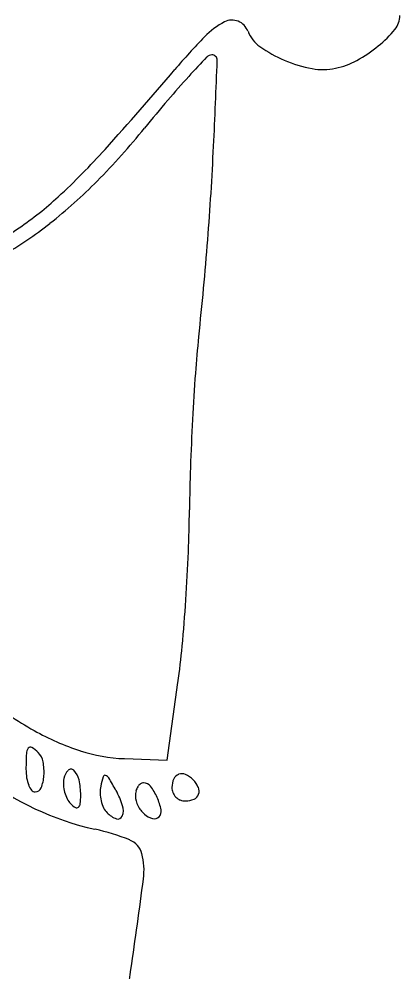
# Model space of a CAD drawing. Header units: millimetres. Extents: x 56222 to 3066687, y -650199 to -121287.
# Drawn here: x 141915.879 to 141916.401, y -185300.151 to -185298.843 of the extents above; entities that cross this region are included whole.
import ezdxf

# ---------------------------------------------------------------- set-up
doc = ezdxf.new("R2010")
doc.units = ezdxf.units.MM
doc.header["$MEASUREMENT"] = 0
doc.layers.add('$TD_AUDIT_GENERATED_(A0BDF17)', color=32, linetype='Continuous', lineweight=30)

msp = doc.modelspace()

# ---------------------------------------------------------------- linework, layer by layer
at = {"layer": '$TD_AUDIT_GENERATED_(A0BDF17)', "linetype": 'Continuous', "lineweight": 25, "ltscale": 2}
for p, q in [((141916.0824, -185299.8593, 0.5173), (141916.0971, -185299.7531, 0.5173)), ((141916.0238, -185299.8574, 0.5173), (141916.0824, -185299.8593, 0.5173))]:
    msp.add_line(p, q, dxfattribs=at)
for centre, radius, start, end in [((141916.1712, -185298.8661, 0.5173), 0.0221, 67.6879, 117.6556), ((141916.371, -185298.8376, 0.5173), 0.0301, 320.5648, 359.9333), ((141916.2109, -185298.9418, 0.5173), 0.1077, 117.6556, 135.8987), ((141916.1704, -185298.868, 0.5173), 0.0242, 20.9914, 67.6879), ((141916.2667, -185298.7518, 0.5173), 0.1652, 309.4005, 320.5648), ((141916.809, -185299.5215, 0.5173), 0.9406, 135.8987, 139.6016), ((141916.2361, -185298.8428, 0.5173), 0.0461, 200.9913, 234.6458), ((141916.3118, -185298.7361, 0.5173), 0.1769, 234.6458, 247.0355), ((141916.2535, -185298.7358, 0.5173), 0.1859, 298.4463, 309.4005), ((141917.7315, -185300.4032, 0.5173), 2.1953, 136.5909, 137.5425), ((141916.1437, -185298.9013, 0.5173), 0.00962, 92.296, 136.5909), ((141916.1436, -185298.8989, 0.5173), 0.00728, 357.8772, 92.296), ((141902.9111, -185298.4084, 0.5173), 13.2489, 357.36663, 357.87725), ((141916.3157, -185298.7268, 0.5173), 0.187, 247.0354, 259.2732), ((141916.289, -185298.8012, 0.5173), 0.1115, 282.3854, 298.4463), ((141911.7324, -185295.2012, 0.5173), 5.7256, 318.1476, 319.6015), ((141917.0013, -185299.7351, 0.5173), 1.2055, 137.5425, 139.5971), ((141916.2958, -185298.8321, 0.5173), 0.0799, 259.2732, 282.3853), ((141917.7086, -185300.3372, 0.5173), 2.1344, 139.5971, 140.9367), ((141915.236, -185298.3304, 0.5173), 1.0501, 315.6167, 320.9367), ((141915.2782, -185298.3773, 0.5173), 0.9653, 312.7225, 318.1476), ((141912.2274, -185298.8369, 0.5173), 3.9226, 355.4897, 357.3667), ((141915.5099, -185298.5984, 0.5173), 0.6668, 308.1411, 315.6167), ((141915.6146, -185298.7416, 0.5173), 0.4694, 304.3567, 312.7226), ((141915.6637, -185298.8134, 0.5173), 0.3824, 294.6008, 304.3567), ((141915.5887, -185298.6988, 0.5173), 0.5393, 299.7904, 308.1411), ((141911.5641, -185298.7846, 0.5173), 4.5881, 353.8208, 355.4897), ((141917.4847, -185299.4256, 0.5173), 1.3672, 173.8208, 175.9258), ((141919.5878, -185299.5754, 0.5173), 3.4756, 175.9257, 176.9745), ((141919.7423, -185299.5836, 0.5173), 3.6303, 176.9744, 178.0149), ((141918.2885, -185299.5332, 0.5173), 2.1757, 178.0149, 179.5417), ((141914.4471, -185299.5025, 0.5173), 1.6658, 357.5473, 359.5416), ((141913.3298, -185299.4546, 0.5173), 2.7842, 356.1898, 357.5472), ((141913.4468, -185299.4624, 0.5173), 2.667, 354.8216, 356.1898), ((141915.0518, -185299.6079, 0.5173), 1.0553, 352.0873, 354.8216), ((141916.1401, -185299.3945, 0.5173), 0.4875, 230.9911, 240.5141), ((141916.0712, -185299.5163, 0.5173), 0.3475, 240.5141, 251.9217), ((141916.3396, -185299.8718, 0.5173), 0.4507, 177.2873, 179.9977), ((141915.9034, -185299.8512, 0.5173), 0.014, 143.9704, 177.2872), ((141915.895, -185299.845, 0.5173), 0.0036, 57.831, 143.9704), ((141915.8705, -185299.8839, 0.5173), 0.0496, 44.9977, 57.8311), ((141915.8878, -185299.8666, 0.5173), 0.0251, 11.268, 44.9978), ((141916.0311, -185299.6391, 0.5173), 0.2184, 251.9217, 268.0782), ((141915.8436, -185299.8754, 0.5173), 0.0701, 355.599, 11.2679), ((141915.9677, -185299.8718, 0.5173), 0.0788, 179.9977, 188.7325), ((141915.9626, -185299.8889, 0.5173), 0.0222, 135.8476, 168.5386), ((141915.9506, -185299.8772, 0.5173), 0.00545, 44.8988, 135.8475), ((141915.9356, -185299.8922, 0.5173), 0.0266, 12.2726, 44.8988), ((141916.0704, -185299.5658, 0.5173), 0.3981, 232.255, 257.3834), ((141915.9353, -185299.8768, 0.5173), 0.046, 188.7325, 201.7992), ((141915.858, -185299.8766, 0.5173), 0.0557, 337.9624, 355.5991), ((141915.9752, -185299.8915, 0.5173), 0.035, 168.5386, 183.5269), ((141915.8647, -185299.9076, 0.5173), 0.0992, 359.9978, 12.2726), ((141916.1327, -185299.9245, 0.5173), 0.1444, 162.9661, 168.2054), ((141915.9973, -185299.883, 0.5173), 0.00276, 74.0236, 162.9663), ((141915.996, -185299.8876, 0.5173), 0.00747, 30.7196, 74.0235), ((141915.4762, -185300.1964, 0.5173), 0.612, 28.8588, 30.7197), ((141916.05, -185299.8978, 0.5173), 0.00723, 89.9977, 126.0415), ((141916.05, -185299.9024, 0.5173), 0.0118, 37.2112, 89.9977), ((141916.1177, -185299.8968, 0.5173), 0.0289, 156.321, 179.9977), ((141916.1019, -185299.8899, 0.5173), 0.0116, 109.6516, 156.321), ((141916.1023, -185299.891, 0.5173), 0.0129, 65.9434, 109.6516), ((141916.0934, -185299.9109, 0.5173), 0.0346, 44.9977, 65.9436), ((141916.0934, -185299.9109, 0.5173), 0.0346, 24.0519, 44.9978), ((141915.9174, -185299.8839, 0.5173), 0.0268, 201.7991, 218.9539), ((141915.9014, -185299.8969, 0.5173), 0.00615, 218.9539, 269.9977), ((141915.9014, -185299.8941, 0.5173), 0.00892, 269.9977, 337.9624), ((141915.9899, -185299.8906, 0.5173), 0.0498, 183.527, 195.0456), ((141915.9877, -185299.8912, 0.5173), 0.0475, 195.0457, 206.8034), ((141916.032, -185299.9035, 0.5173), 0.0416, 168.2054, 181.8879), ((141915.909, -185299.9579, 0.5173), 0.1179, 17.7322, 28.8588), ((141916.0678, -185299.9086, 0.5173), 0.029, 166.2453, 179.9978), ((141916.0592, -185299.9065, 0.5173), 0.0202, 148.2103, 166.2452), ((141916.0539, -185299.9031, 0.5173), 0.0139, 126.0416, 148.2103), ((141915.9953, -185299.9439, 0.5173), 0.0805, 24.3855, 37.2112), ((141916.1074, -185299.8968, 0.5173), 0.0186, 179.9978, 202.6219), ((141916.1076, -185299.8967, 0.5173), 0.0189, 202.6218, 224.9977), ((141916.1133, -185299.902, 0.5173), 0.0129, 340.3439, 24.052), ((141915.9689, -185299.9006, 0.5173), 0.0265, 206.8035, 224.9978), ((141915.8506, -185299.9076, 0.5173), 0.1133, 354.0927, 359.9977), ((141916.0439, -185299.9031, 0.5173), 0.0534, 181.8878, 193.227), ((141916.0393, -185299.9042, 0.5173), 0.0487, 193.227, 205.0236), ((141916.0677, -185299.9086, 0.5173), 0.0289, 179.9978, 207.3881), ((141915.9962, -185299.9435, 0.5173), 0.0795, 11.4998, 24.3855), ((141916.1076, -185299.8967, 0.5173), 0.0189, 224.9977, 247.3737), ((141916.1075, -185299.8969, 0.5173), 0.0186, 247.3736, 269.9977), ((141916.1075, -185299.8866, 0.5173), 0.0289, 269.9978, 293.6745), ((141916.1145, -185299.9024, 0.5173), 0.0116, 293.6745, 340.3439), ((141915.9749, -185299.8947, 0.5173), 0.0349, 224.9977, 238.4433), ((141915.9584, -185299.9214, 0.5173), 0.00351, 238.4433, 310.6603), ((141915.9559, -185299.9185, 0.5173), 0.00735, 310.6603, 354.0928), ((141916.017, -185299.9146, 0.5173), 0.0241, 205.0235, 224.9977), ((141916.0011, -185299.9284, 0.5173), 0.0212, 338.1229, 17.7323), ((141916.0787, -185299.9029, 0.5173), 0.0412, 207.3881, 228.3642), ((141916.0636, -185299.9298, 0.5173), 0.0107, 314.9977, 11.4998), ((141916.0251, -185299.9065, 0.5173), 0.0356, 224.9977, 249.7835), ((141916.015, -185299.934, 0.5173), 0.00625, 249.7835, 338.1229), ((141916.0695, -185299.9132, 0.5173), 0.0274, 228.3642, 254.9015), ((141916.0647, -185299.9309, 0.5173), 0.00912, 254.9015, 314.9977), ((141915.914, -185300.2646, 0.5173), 0.318, 68.3788, 77.3833), ((141916.021, -185299.9946, 0.5173), 0.0275, 14.3544, 68.3787), ((141915.9587, -185300.0105, 0.5173), 0.0919, 352.6094, 14.3544), ((141908.0383, -185298.9832, 0.5173), 8.0786, 351.71956, 352.60947), ((141913.7805, -185299.8189, 0.5173), 2.2759, 348.8479, 351.7196)]:
    msp.add_arc(centre, radius, start, end, dxfattribs=at)

doc.saveas('drawing.dxf')
